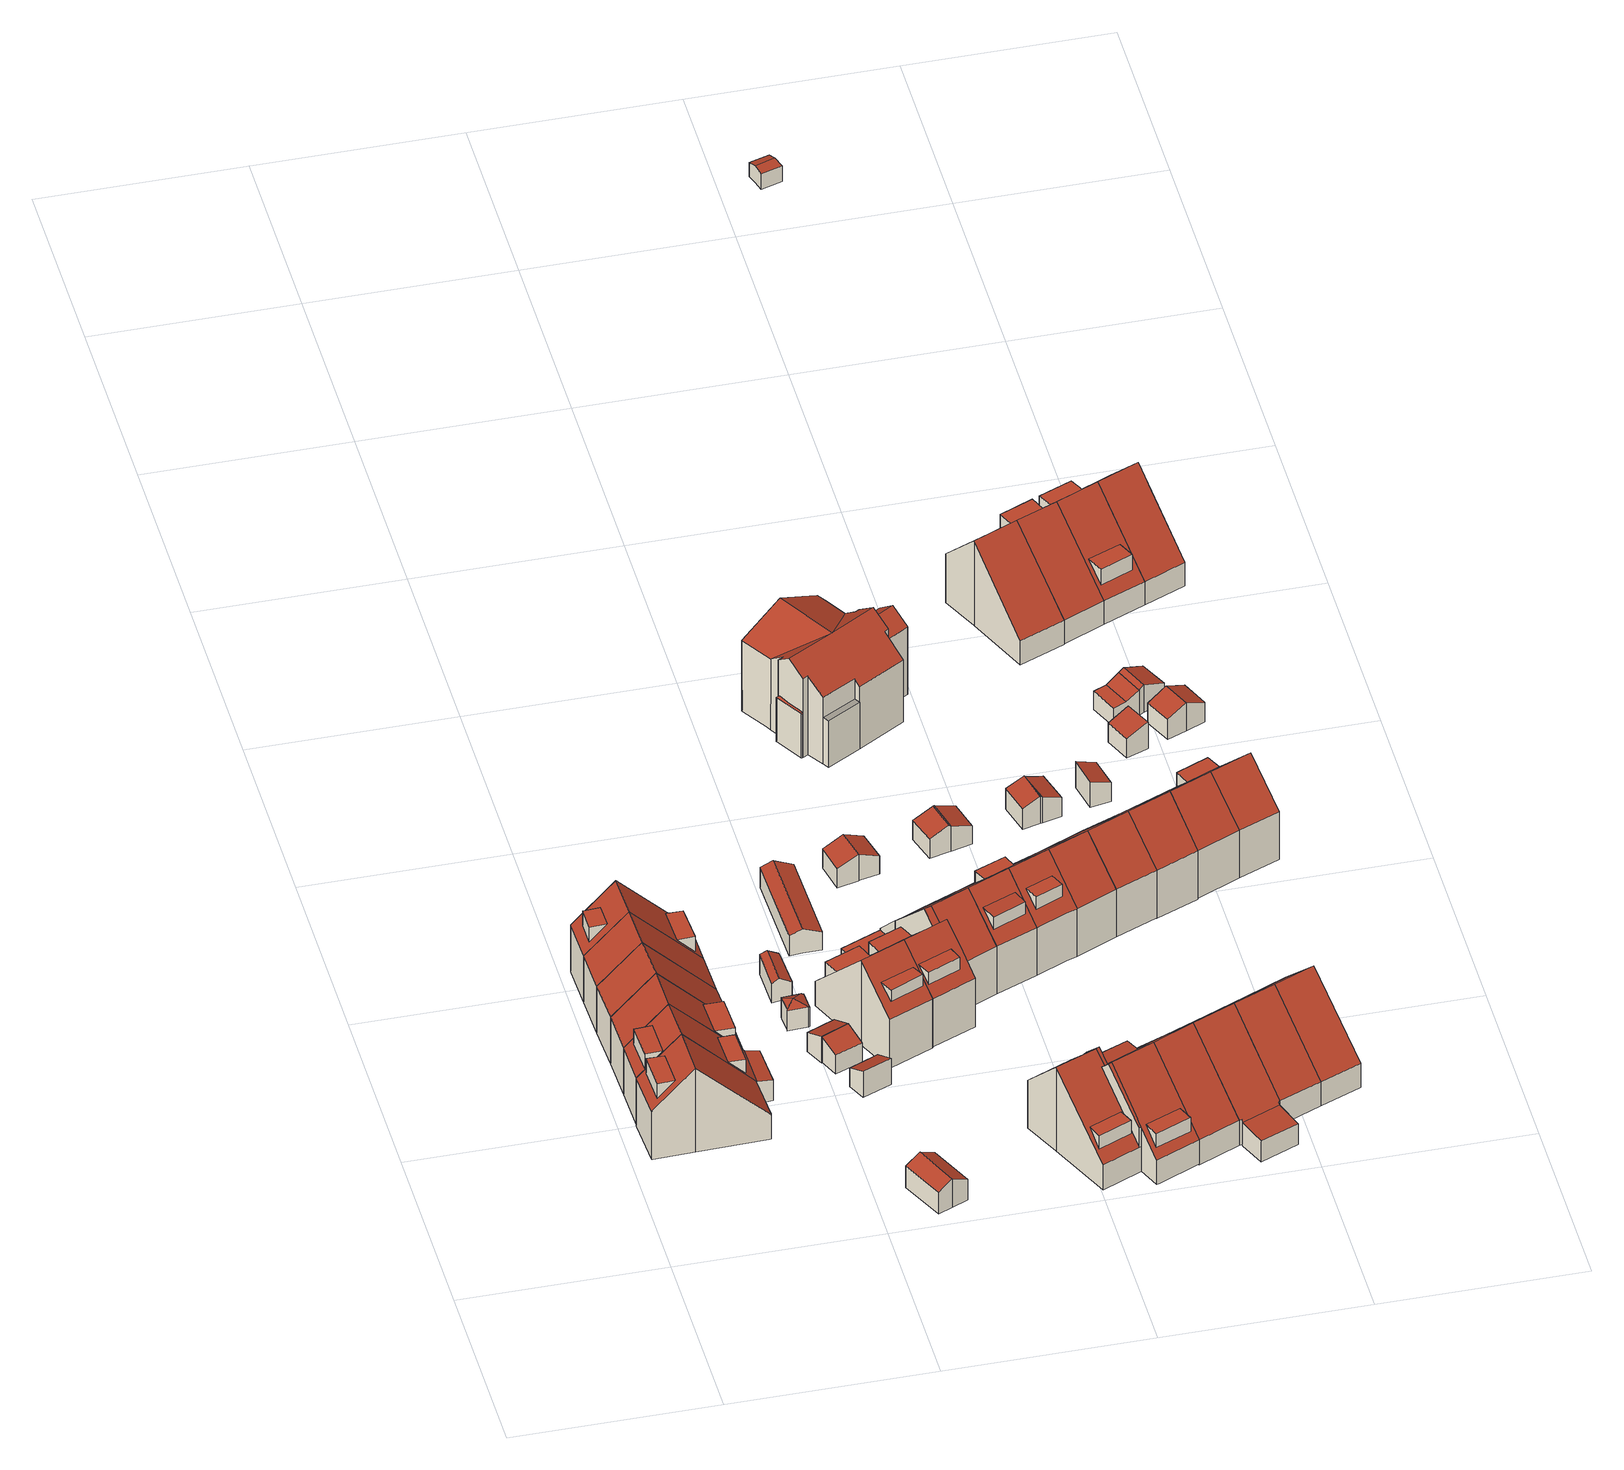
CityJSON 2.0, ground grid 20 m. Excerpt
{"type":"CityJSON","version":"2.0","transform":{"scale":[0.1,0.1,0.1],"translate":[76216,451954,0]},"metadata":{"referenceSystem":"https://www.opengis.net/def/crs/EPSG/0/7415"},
"CityObjects":{
"building1":{"type":"Building","attributes":{"Volume":384.87,"Dakoppervlakte":70.67,"Muuroppervlakte":193.03,"Vloeroppervlakte":55.94,"hoogte_Z_max_in_m_NAP":10.73,"GEB_DOEL":"woonfunctie","dateOfConstruction":"1985-01-01","measuredHeight":9.74},"children":["building1-1"],"geometry":[{"type":"Solid","lod":"2","boundaries":[[[[0,1,2,3,4,5,6,7,8,9]],[[10,11,12,13,14,15]],[[11,10,16,17,18,19],[20,21,22,23]],[[5,13,12,11,7,6]],[[14,13,5,4,3,15]],[[1,16,10,2]],[[16,1,0,9,18,17]],[[11,19,18,9,8,7]],[[2,10,15,3]],[[20,23,24,25]],[[21,25,24,22]],[[21,20,25]],[[24,23,22]]]],"semantics":{"surfaces":[{"type":"GroundSurface"},{"type":"RoofSurface"},{"type":"WallSurface"}],"values":[[0,1,1,2,2,2,2,2,2,1,2,2,2]]}}]},
"building1-1":{"type":"BuildingInstallation","attributes":{"relationToConstruction":"outside"},"parents":["building1"],"geometry":[{"type":"MultiSurface","lod":"2","boundaries":[[[20,23,24,25]],[[21,25,24,22]],[[21,20,25]],[[24,23,22]]],"semantics":{"surfaces":[{"type":"RoofSurface"},{"type":"WallSurface"}],"values":[0,1,1,1]}}]},
"building2":{"type":"Building","attributes":{"Volume":355.92,"Dakoppervlakte":59.73,"Muuroppervlakte":191.66,"Vloeroppervlakte":55.7,"hoogte_Z_max_in_m_NAP":10.73,"GEB_DOEL":"woonfunctie","dateOfConstruction":"1985-01-01","measuredHeight":9.66},"children":["building2-1","building2-2"],"geometry":[{"type":"Solid","lod":"2","boundaries":[[[[26,27,28,29,30,31,32,33,34]],[[35,36,37,38]],[[36,39,10,15,37],[40,41,42,43]],[[39,44,16,10],[45,46,47,48]],[[29,28,38,37,15,30]],[[35,38,28,27]],[[16,44,33,32]],[[39,36,35,27,26,34]],[[15,10,16,32,31,30]],[[34,33,44,39]],[[49,40,43,50]],[[50,43,42]],[[49,50,42,41]],[[41,40,49]],[[48,47,51,52]],[[51,46,45,52]],[[45,48,52]],[[51,47,46]]]],"semantics":{"surfaces":[{"type":"GroundSurface"},{"type":"RoofSurface"},{"type":"WallSurface"}],"values":[[0,1,1,1,2,2,2,2,2,2,1,2,2,2,1,2,2,2]]}}]},
"building2-1":{"type":"BuildingInstallation","attributes":{"relationToConstruction":"outside"},"parents":["building2"],"geometry":[{"type":"MultiSurface","lod":"2","boundaries":[[[49,40,43,50]],[[50,43,42]],[[49,50,42,41]],[[41,40,49]]],"semantics":{"surfaces":[{"type":"RoofSurface"},{"type":"WallSurface"}],"values":[0,1,1,1]}}]},
"building2-2":{"type":"BuildingInstallation","attributes":{"relationToConstruction":"outside"},"parents":["building2"],"geometry":[{"type":"MultiSurface","lod":"2","boundaries":[[[48,47,51,52]],[[51,46,45,52]],[[45,48,52]],[[51,47,46]]],"semantics":{"surfaces":[{"type":"RoofSurface"},{"type":"WallSurface"}],"values":[0,1,1,1]}}]},
"building3":{"type":"Building","attributes":{"Volume":340.17,"Dakoppervlakte":60.43,"Muuroppervlakte":184.11,"Vloeroppervlakte":50.11,"hoogte_Z_max_in_m_NAP":10.73,"GEB_DOEL":"woonfunctie","dateOfConstruction":"1985-01-01","measuredHeight":9.6},"children":["building3-1"],"geometry":[{"type":"Solid","lod":"2","boundaries":[[[[53,54,34,33,55,56]],[[39,57,58,59],[60,61,62,63]],[[59,64,44,39]],[[58,57,54,53]],[[56,59,58,53]],[[44,64,55,33]],[[56,55,64,59]],[[57,39,44,33,34,54]],[[65,66,60,63]],[[65,63,62]],[[66,65,62,61]],[[61,60,66]]]],"semantics":{"surfaces":[{"type":"GroundSurface"},{"type":"RoofSurface"},{"type":"WallSurface"}],"values":[[0,1,1,2,2,2,2,2,1,2,2,2]]}}]},
"building3-1":{"type":"BuildingInstallation","attributes":{"relationToConstruction":"outside"},"parents":["building3"],"geometry":[{"type":"MultiSurface","lod":"2","boundaries":[[[65,66,60,63]],[[65,63,62]],[[66,65,62,61]],[[61,60,66]]],"semantics":{"surfaces":[{"type":"RoofSurface"},{"type":"WallSurface"}],"values":[0,1,1,1]}}]},
"building4":{"type":"Building","attributes":{"Volume":333.47,"Dakoppervlakte":70.72,"Muuroppervlakte":184.78,"Vloeroppervlakte":49.98,"hoogte_Z_max_in_m_NAP":10.73,"GEB_DOEL":"woonfunctie","dateOfConstruction":"1985-01-01","measuredHeight":9.62},"geometry":[{"type":"Solid","lod":"2","boundaries":[[[[53,56,55,67,68,69]],[[70,59,58,71]],[[72,64,59,70]],[[71,58,53,69]],[[64,72,67,55]],[[56,59,64,55]],[[71,69,68,67,72,70]],[[53,58,59,56]]]],"semantics":{"surfaces":[{"type":"GroundSurface"},{"type":"RoofSurface"},{"type":"WallSurface"}],"values":[[0,1,1,2,2,2,2,2]]}}]},
"building5":{"type":"Building","attributes":{"Volume":332.78,"Dakoppervlakte":70.39,"Muuroppervlakte":185.04,"Vloeroppervlakte":49.75,"hoogte_Z_max_in_m_NAP":10.73,"GEB_DOEL":"woonfunctie","dateOfConstruction":"1985-01-01","measuredHeight":9.63},"geometry":[{"type":"Solid","lod":"2","boundaries":[[[[73,69,68,67,74,75]],[[71,76,77,70]],[[72,70,77,78]],[[72,78,74,67]],[[76,71,69,73]],[[75,77,76,73]],[[68,69,71,70,72,67]],[[75,74,78,77]]]],"semantics":{"surfaces":[{"type":"GroundSurface"},{"type":"RoofSurface"},{"type":"WallSurface"}],"values":[[0,1,1,2,2,2,2,2]]}}]},
"building6":{"type":"Building","attributes":{"Volume":346.95,"Dakoppervlakte":56.77,"Muuroppervlakte":185.39,"Vloeroppervlakte":50.63,"hoogte_Z_max_in_m_NAP":10.73,"GEB_DOEL":"woonfunctie","dateOfConstruction":"1985-01-01","measuredHeight":9.62},"children":["building6-1","building6-2"],"geometry":[{"type":"Solid","lod":"2","boundaries":[[[[73,75,74,79,80,81,82]],[[83,84,85,78,77],[86,87,88,89]],[[77,76,90,83],[91,92,93,94]],[[78,85,84,80,79,74]],[[75,77,78,74]],[[84,83,90,82,81,80]],[[90,76,73,82]],[[75,73,76,77]],[[95,96,86,89]],[[95,88,87,96]],[[87,86,96]],[[95,89,88]],[[91,94,97,98]],[[97,94,93]],[[98,97,93,92]],[[98,92,91]]]],"semantics":{"surfaces":[{"type":"GroundSurface"},{"type":"RoofSurface"},{"type":"WallSurface"}],"values":[[0,1,1,2,2,2,2,2,1,2,2,2,1,2,2,2]]}}]},
"building6-1":{"type":"BuildingInstallation","attributes":{"relationToConstruction":"outside"},"parents":["building6"],"geometry":[{"type":"MultiSurface","lod":"2","boundaries":[[[95,96,86,89]],[[95,88,87,96]],[[87,86,96]],[[95,89,88]]],"semantics":{"surfaces":[{"type":"RoofSurface"},{"type":"WallSurface"}],"values":[0,1,1,1]}}]},
"building6-2":{"type":"BuildingInstallation","attributes":{"relationToConstruction":"outside"},"parents":["building6"],"geometry":[{"type":"MultiSurface","lod":"2","boundaries":[[[91,94,97,98]],[[97,94,93]],[[98,97,93,92]],[[98,92,91]]],"semantics":{"surfaces":[{"type":"RoofSurface"},{"type":"WallSurface"}],"values":[0,1,1,1]}}]},
"building7":{"type":"Building","attributes":{"Volume":44.31,"Dakoppervlakte":17.48,"Muuroppervlakte":41.68,"Vloeroppervlakte":15.71,"hoogte_Z_max_in_m_NAP":4.15,"GEB_DOEL":"onbekend","dateOfConstruction":"1985-01-01","measuredHeight":3.22},"geometry":[{"type":"Solid","lod":"2","boundaries":[[[[99,100,101,102,103,104]],[[105,106,107,108]],[[109,110,105,108]],[[106,99,104,107]],[[109,102,101,110]],[[100,105,110,101]],[[103,102,109,108,107,104]],[[100,99,106,105]]]],"semantics":{"surfaces":[{"type":"GroundSurface"},{"type":"RoofSurface"},{"type":"WallSurface"}],"values":[[0,1,1,2,2,2,2,2]]}}]},
"building8":{"type":"Building","attributes":{"Volume":10.21,"Dakoppervlakte":4.83,"Muuroppervlakte":18.32,"Vloeroppervlakte":4.24,"hoogte_Z_max_in_m_NAP":3.84,"GEB_DOEL":"onbekend","dateOfConstruction":"1985-01-01","measuredHeight":2.79},"geometry":[{"type":"Solid","lod":"2","boundaries":[[[[111,112,113,114,115,116,117,118]],[[119,120,121]],[[122,121,120,123]],[[124,119,121,125]],[[126,125,121,122,127]],[[117,116,127,122]],[[116,115,126,127]],[[124,125,126,115,114,113]],[[111,118,123,120,119,124,113,112]],[[117,122,123,118]]]],"semantics":{"surfaces":[{"type":"GroundSurface"},{"type":"RoofSurface"},{"type":"WallSurface"}],"values":[[0,1,1,1,1,2,2,2,2,2]]}}]},
"building9":{"type":"Building","attributes":{"Volume":16.6,"Dakoppervlakte":6.82,"Muuroppervlakte":26.99,"Vloeroppervlakte":6.26,"hoogte_Z_max_in_m_NAP":3.95,"GEB_DOEL":"onbekend","dateOfConstruction":"1985-01-01","measuredHeight":3.1},"geometry":[{"type":"Solid","lod":"2","boundaries":[[[[128,129,130,131]],[[132,133,134,135]],[[128,131,132,135]],[[130,133,132,131]],[[133,130,129,134]],[[134,129,128,135]]]],"semantics":{"surfaces":[{"type":"GroundSurface"},{"type":"RoofSurface"},{"type":"WallSurface"}],"values":[[0,1,2,2,2,2]]}}]},
"building10":{"type":"Building","attributes":{"Volume":16.02,"Dakoppervlakte":6.78,"Muuroppervlakte":26.13,"Vloeroppervlakte":6.22,"hoogte_Z_max_in_m_NAP":3.95,"GEB_DOEL":"onbekend","dateOfConstruction":"1985-01-01","measuredHeight":3.02},"geometry":[{"type":"Solid","lod":"2","boundaries":[[[[136,137,138,139]],[[135,134,140,141]],[[136,139,140,134]],[[139,138,141,140]],[[141,138,137,135]],[[135,137,136,134]]]],"semantics":{"surfaces":[{"type":"GroundSurface"},{"type":"RoofSurface"},{"type":"WallSurface"}],"values":[[0,1,2,2,2,2]]}}]},
"building11":{"type":"Building","attributes":{"Volume":17.92,"Dakoppervlakte":8.37,"Muuroppervlakte":26.6,"Vloeroppervlakte":7.56,"hoogte_Z_max_in_m_NAP":3.46,"GEB_DOEL":"onbekend","dateOfConstruction":"1985-01-01","measuredHeight":2.6},"geometry":[{"type":"Solid","lod":"2","boundaries":[[[[142,143,144,145,146,147,148]],[[149,150,151,152]],[[153,154,155,151,150]],[[147,146,149,152]],[[144,143,154,153]],[[148,151,155,154,143,142]],[[153,150,149,146,145,144]],[[148,147,152,151]]]],"semantics":{"surfaces":[{"type":"GroundSurface"},{"type":"RoofSurface"},{"type":"WallSurface"}],"values":[[0,1,1,2,2,2,2,2]]}}]},
"building12":{"type":"Building","attributes":{"Volume":16.3,"Dakoppervlakte":6.99,"Muuroppervlakte":26.36,"Vloeroppervlakte":6.44,"hoogte_Z_max_in_m_NAP":3.89,"GEB_DOEL":"onbekend","dateOfConstruction":"1985-01-01","measuredHeight":2.95},"geometry":[{"type":"Solid","lod":"2","boundaries":[[[[156,157,158,159,160]],[[161,162,163,164,165]],[[157,156,161,165]],[[161,156,160,159,163,162]],[[163,159,158,164]],[[158,157,165,164]]]],"semantics":{"surfaces":[{"type":"GroundSurface"},{"type":"RoofSurface"},{"type":"WallSurface"}],"values":[[0,1,2,2,2,2]]}}]},
"building13":{"type":"Building","attributes":{"Volume":376.96,"Dakoppervlakte":59.67,"Muuroppervlakte":194.01,"Vloeroppervlakte":53.46,"hoogte_Z_max_in_m_NAP":10.72,"GEB_DOEL":"woonfunctie","dateOfConstruction":"1985-01-01","measuredHeight":9.84},"children":["building13-1","building13-2"],"geometry":[{"type":"Solid","lod":"2","boundaries":[[[[166,167,168,169,170,171]],[[172,173,174,175],[176,177,178,179]],[[175,180,181,172],[182,183,184,185]],[[167,166,181,180]],[[166,171,172,181]],[[174,169,168,167,180,175]],[[170,169,174,173]],[[171,170,173,172]],[[176,179,186,187]],[[186,179,178]],[[187,186,178,177]],[[187,177,176]],[[182,185,188,189]],[[188,185,184]],[[184,183,189,188]],[[189,183,182]]]],"semantics":{"surfaces":[{"type":"GroundSurface"},{"type":"RoofSurface"},{"type":"WallSurface"}],"values":[[0,1,1,2,2,2,2,2,1,2,2,2,1,2,2,2]]}}]},
"building13-1":{"type":"BuildingInstallation","attributes":{"relationToConstruction":"outside"},"parents":["building13"],"geometry":[{"type":"MultiSurface","lod":"2","boundaries":[[[176,179,186,187]],[[186,179,178]],[[187,186,178,177]],[[187,177,176]]],"semantics":{"surfaces":[{"type":"RoofSurface"},{"type":"WallSurface"}],"values":[0,1,1,1]}}]},
"building13-2":{"type":"BuildingInstallation","attributes":{"relationToConstruction":"outside"},"parents":["building13"],"geometry":[{"type":"MultiSurface","lod":"2","boundaries":[[[182,185,188,189]],[[188,185,184]],[[184,183,189,188]],[[189,183,182]]],"semantics":{"surfaces":[{"type":"RoofSurface"},{"type":"WallSurface"}],"values":[0,1,1,1]}}]},
"building14":{"type":"Building","attributes":{"Volume":78.99,"Dakoppervlakte":33.87,"Muuroppervlakte":60.02,"Vloeroppervlakte":31.48,"hoogte_Z_max_in_m_NAP":3.59,"GEB_DOEL":"onbekend","dateOfConstruction":"1985-01-01","measuredHeight":2.83},"geometry":[{"type":"Solid","lod":"2","boundaries":[[[[190,191,192,193,194,195]],[[196,197,198,199]],[[200,201,197,196]],[[191,190,199,198]],[[194,193,201,200]],[[192,197,201,193]],[[200,196,199,190,195,194]],[[192,191,198,197]]]],"semantics":{"surfaces":[{"type":"GroundSurface"},{"type":"RoofSurface"},{"type":"WallSurface"}],"values":[[0,1,1,2,2,2,2,2]]}}]},
"building15":{"type":"Building","attributes":{"Volume":401.43,"Dakoppervlakte":76.61,"Muuroppervlakte":232.82,"Vloeroppervlakte":63.69,"hoogte_Z_max_in_m_NAP":10.74,"GEB_DOEL":"woonfunctie","dateOfConstruction":"1985-01-01","measuredHeight":9.7},"children":["building15-1"],"geometry":[{"type":"Solid","lod":"2","boundaries":[[[[202,203,204,205,206,207,208,209,210,211,212,213]],[[214,215,216,217,180,175,218,219,220,221,222,223,224]],[[218,175,174,225,226],[227,228,229,230]],[[217,216,231,232]],[[233,234,220,219]],[[235,236,234,233,237]],[[221,238,239,222]],[[226,225,210,209,240]],[[215,206,205,204,231,216]],[[203,202,217,232]],[[241,237,233,242]],[[237,241,207,206,215,235]],[[233,219,242]],[[225,174,211,210]],[[215,214,236,235]],[[236,214,224,238,221,220,234]],[[242,219,218,226,240,209,208,207,241]],[[174,175,180,217,202,213,212,211]],[[203,232,231,204]],[[239,238,224,223]],[[239,223,222]],[[243,227,230,244]],[[243,244,229,228]],[[228,227,243]],[[244,230,229]]]],"semantics":{"surfaces":[{"type":"GroundSurface"},{"type":"RoofSurface"},{"type":"WallSurface"}],"values":[[0,1,1,1,1,1,1,2,2,2,2,2,2,2,2,2,2,2,2,2,2,1,2,2,2]]}}]},
"building15-1":{"type":"BuildingInstallation","attributes":{"relationToConstruction":"outside"},"parents":["building15"],"geometry":[{"type":"MultiSurface","lod":"2","boundaries":[[[243,227,230,244]],[[243,244,229,228]],[[228,227,243]],[[244,230,229]]],"semantics":{"surfaces":[{"type":"RoofSurface"},{"type":"WallSurface"}],"values":[0,1,1,1]}}]},
"building16":{"type":"Building","attributes":{"Volume":340.74,"Dakoppervlakte":61.79,"Muuroppervlakte":214.55,"Vloeroppervlakte":49.29,"hoogte_Z_max_in_m_NAP":10.67,"GEB_DOEL":"woonfunctie","dateOfConstruction":"1985-01-01","measuredHeight":9.64},"children":["building16-1"],"geometry":[{"type":"Solid","lod":"2","boundaries":[[[[245,246,247,248,249,250,251,252,253,254]],[[255,256,257,258,259,260],[261,262,263,264]],[[265,256,255,266,267,268]],[[260,259,269,270]],[[271,272,270,269]],[[254,266,255,260,273,274,247,246,245]],[[253,252,268,267]],[[252,251,265,268]],[[265,251,250,256]],[[273,260,270]],[[258,274,272,271]],[[270,272,274,273]],[[274,258,257,249,248,247]],[[271,269,259,258]],[[250,249,257,256]],[[267,266,254,253]],[[275,276,261,264]],[[262,276,275,263]],[[262,261,276]],[[275,264,263]]]],"semantics":{"surfaces":[{"type":"GroundSurface"},{"type":"RoofSurface"},{"type":"WallSurface"}],"values":[[0,1,1,1,1,2,2,2,2,2,2,2,2,2,2,2,1,2,2,2]]}}]},
"building16-1":{"type":"BuildingInstallation","attributes":{"relationToConstruction":"outside"},"parents":["building16"],"geometry":[{"type":"MultiSurface","lod":"2","boundaries":[[[275,276,261,264]],[[262,276,275,263]],[[262,261,276]],[[275,264,263]]],"semantics":{"surfaces":[{"type":"RoofSurface"},{"type":"WallSurface"}],"values":[0,1,1,1]}}]},
"building17":{"type":"Building","attributes":{"Volume":17.13,"Dakoppervlakte":7.14,"Muuroppervlakte":27.38,"Vloeroppervlakte":6.55,"hoogte_Z_max_in_m_NAP":3.82,"GEB_DOEL":"onbekend","dateOfConstruction":"1985-01-01","measuredHeight":3.07},"geometry":[{"type":"Solid","lod":"2","boundaries":[[[[277,278,279,280]],[[281,282,283,284]],[[279,278,282,281]],[[283,282,278,277]],[[283,277,280,284]],[[279,281,284,280]]]],"semantics":{"surfaces":[{"type":"GroundSurface"},{"type":"RoofSurface"},{"type":"WallSurface"}],"values":[[0,1,2,2,2,2]]}}]},
"building18":{"type":"Building","attributes":{"Volume":317.78,"Dakoppervlakte":67.8,"Muuroppervlakte":186.1,"Vloeroppervlakte":48.08,"hoogte_Z_max_in_m_NAP":10.74,"GEB_DOEL":"woonfunctie","dateOfConstruction":"1985-01-01","measuredHeight":9.62},"geometry":[{"type":"Solid","lod":"2","boundaries":[[[[285,286,287,288,289,290,291,292]],[[240,293,294,233]],[[295,235,237,233,294,296]],[[289,288,240,233]],[[293,240,288,287]],[[293,287,286,285,296,294]],[[285,292,295,296]],[[235,295,292,291]],[[237,235,291,290]],[[289,233,237,290]]]],"semantics":{"surfaces":[{"type":"GroundSurface"},{"type":"RoofSurface"},{"type":"WallSurface"}],"values":[[0,1,1,2,2,2,2,2,2,2]]}}]},
"building19":{"type":"Building","attributes":{"Volume":17.09,"Dakoppervlakte":7.14,"Muuroppervlakte":27.32,"Vloeroppervlakte":6.55,"hoogte_Z_max_in_m_NAP":3.82,"GEB_DOEL":"onbekend","dateOfConstruction":"1985-01-01","measuredHeight":3.06},"geometry":[{"type":"Solid","lod":"2","boundaries":[[[[297,298,299,300]],[[284,283,301,302]],[[297,300,302,301]],[[300,299,284,302]],[[283,284,299,298]],[[298,297,301,283]]]],"semantics":{"surfaces":[{"type":"GroundSurface"},{"type":"RoofSurface"},{"type":"WallSurface"}],"values":[[0,1,2,2,2,2]]}}]},
"building20":{"type":"Building","attributes":{"Volume":360.22,"Dakoppervlakte":61.77,"Muuroppervlakte":204.97,"Vloeroppervlakte":52.02,"hoogte_Z_max_in_m_NAP":10.67,"GEB_DOEL":"woonfunctie","dateOfConstruction":"1985-01-01","measuredHeight":9.59},"children":["building20-1"],"geometry":[{"type":"Solid","lod":"2","boundaries":[[[[303,304,305,306,307,308,309,310,311,312]],[[270,272,313,314,315,316],[317,318,319,320]],[[260,270,316,321,322,323,324,325,326,327]],[[260,327,328,255]],[[328,329,266,255]],[[325,330,331,326]],[[321,316,315,307,306,305]],[[321,305,304,303,332,322]],[[333,260,255]],[[329,322,332,266]],[[310,309,313,272]],[[270,260,333,332,303,312,311,273]],[[322,329,328,327,326,331,323]],[[255,266,332,333]],[[311,310,272,270,273]],[[313,309,308,307,315,314]],[[324,323,331,330]],[[330,325,324]],[[317,320,334,335]],[[334,320,319]],[[335,334,319,318]],[[318,317,335]]]],"semantics":{"surfaces":[{"type":"GroundSurface"},{"type":"RoofSurface"},{"type":"WallSurface"}],"values":[[0,1,1,1,1,1,2,2,2,2,2,2,2,2,2,2,2,2,1,2,2,2]]}}]},
"building20-1":{"type":"BuildingInstallation","attributes":{"relationToConstruction":"outside"},"parents":["building20"],"geometry":[{"type":"MultiSurface","lod":"2","boundaries":[[[317,320,334,335]],[[334,320,319]],[[335,334,319,318]],[[318,317,335]]],"semantics":{"surfaces":[{"type":"RoofSurface"},{"type":"WallSurface"}],"values":[0,1,1,1]}}]},
"building21":{"type":"Building","attributes":{"Volume":339.62,"Dakoppervlakte":62.94,"Muuroppervlakte":185.57,"Vloeroppervlakte":50.27,"hoogte_Z_max_in_m_NAP":10.74,"GEB_DOEL":"woonfunctie","dateOfConstruction":"1985-01-01","measuredHeight":9.62},"children":["building21-1"],"geometry":[{"type":"Solid","lod":"2","boundaries":[[[[287,286,285,336,337,338]],[[294,293,339,340],[341,342,343,344]],[[345,296,294,340]],[[336,285,296,345]],[[285,286,294,296]],[[287,338,339,293]],[[286,287,293,294]],[[339,338,337,336,345,340]],[[341,344,346,347]],[[347,346,343,342]],[[342,341,347]],[[346,344,343]]]],"semantics":{"surfaces":[{"type":"GroundSurface"},{"type":"RoofSurface"},{"type":"WallSurface"}],"values":[[0,1,1,2,2,2,2,2,1,2,2,2]]}}]},
"building21-1":{"type":"BuildingInstallation","attributes":{"relationToConstruction":"outside"},"parents":["building21"],"geometry":[{"type":"MultiSurface","lod":"2","boundaries":[[[341,344,346,347]],[[347,346,343,342]],[[342,341,347]],[[346,344,343]]],"semantics":{"surfaces":[{"type":"RoofSurface"},{"type":"WallSurface"}],"values":[0,1,1,1]}}]},
"building22":{"type":"Building","attributes":{"Volume":335.59,"Dakoppervlakte":69.41,"Muuroppervlakte":187.76,"Vloeroppervlakte":49.5,"hoogte_Z_max_in_m_NAP":10.67,"GEB_DOEL":"woonfunctie","dateOfConstruction":"1985-01-01","measuredHeight":9.66},"geometry":[{"type":"Solid","lod":"2","boundaries":[[[[348,349,350,351,352,353]],[[316,315,354,355]],[[356,321,316,355]],[[348,353,354,315]],[[350,321,356,351]],[[321,350,349,316]],[[356,355,354,353,352,351]],[[349,348,315,316]]]],"semantics":{"surfaces":[{"type":"GroundSurface"},{"type":"RoofSurface"},{"type":"WallSurface"}],"values":[[0,1,1,2,2,2,2,2]]}}]},
"building23":{"type":"Building","attributes":{"Volume":17.75,"Dakoppervlakte":7.18,"Muuroppervlakte":27.65,"Vloeroppervlakte":6.65,"hoogte_Z_max_in_m_NAP":3.79,"GEB_DOEL":"onbekend","dateOfConstruction":"1985-01-01","measuredHeight":3.06},"geometry":[{"type":"Solid","lod":"2","boundaries":[[[[357,358,359,360,361,362]],[[363,364,365,366]],[[367,368,363,366]],[[364,362,361,365]],[[367,359,358,368]],[[357,363,368,358]],[[365,361,360,359,367,366]],[[362,364,363,357]]]],"semantics":{"surfaces":[{"type":"GroundSurface"},{"type":"RoofSurface"},{"type":"WallSurface"}],"values":[[0,1,1,2,2,2,2,2]]}}]},
"building24":{"type":"Building","attributes":{"Volume":344.23,"Dakoppervlakte":58.19,"Muuroppervlakte":187.14,"Vloeroppervlakte":50.27,"hoogte_Z_max_in_m_NAP":10.74,"GEB_DOEL":"woonfunctie","dateOfConstruction":"1985-01-01","measuredHeight":9.67},"children":["building24-1","building24-2"],"geometry":[{"type":"Solid","lod":"2","boundaries":[[[[337,336,369,370,371,372,338]],[[373,340,339,374,375],[376,377,378,379]],[[373,380,345,340],[381,382,383,384]],[[339,338,372,371,375,374]],[[375,371,370,373]],[[339,340,345,336,337,338]],[[369,336,345,380]],[[370,369,380,373]],[[385,379,378,386]],[[385,386,377,376]],[[376,379,385]],[[386,378,377]],[[387,388,384,383]],[[387,383,382]],[[388,387,382,381]],[[388,381,384]]]],"semantics":{"surfaces":[{"type":"GroundSurface"},{"type":"RoofSurface"},{"type":"WallSurface"}],"values":[[0,1,1,2,2,2,2,2,1,2,2,2,1,2,2,2]]}}]},
"building24-1":{"type":"BuildingInstallation","attributes":{"relationToConstruction":"outside"},"parents":["building24"],"geometry":[{"type":"MultiSurface","lod":"2","boundaries":[[[385,379,378,386]],[[385,386,377,376]],[[376,379,385]],[[386,378,377]]],"semantics":{"surfaces":[{"type":"RoofSurface"},{"type":"WallSurface"}],"values":[0,1,1,1]}}]},
"building24-2":{"type":"BuildingInstallation","attributes":{"relationToConstruction":"outside"},"parents":["building24"],"geometry":[{"type":"MultiSurface","lod":"2","boundaries":[[[387,388,384,383]],[[387,383,382]],[[388,387,382,381]],[[388,381,384]]],"semantics":{"surfaces":[{"type":"RoofSurface"},{"type":"WallSurface"}],"values":[0,1,1,1]}}]},
"building25":{"type":"Building","attributes":{"Volume":1072.08,"Dakoppervlakte":136.55,"Muuroppervlakte":409.71,"Vloeroppervlakte":118.15,"hoogte_Z_max_in_m_NAP":10.72,"GEB_DOEL":"kantoorfunctie,woonfunctie","dateOfConstruction":"1928-01-01","measuredHeight":10.39},"geometry":[{"type":"Solid","lod":"2","boundaries":[[[[389,390,391,392,393,394,395,396,397,398,399,400,401,402,403,404,405,406,407,408,409,410,411,412,413,414,415,416,417,418,419,420,421,422]],[[423,424,425,426]],[[427,428,429,430,431]],[[432,433,434,427,431]],[[435,436,437,438]],[[437,439,440,441,438]],[[437,436,442,443,444]],[[445,439,437,446,447]],[[448,449,450,446,437,444,451,452,453,454,455]],[[456,457,458]],[[456,459,460,461,462,457]],[[461,460,463,464]],[[424,403,402,425]],[[424,423,404,403]],[[432,431,430,396,395,394]],[[428,398,397,396,430,429]],[[433,432,394,393,392,434]],[[435,438,465,466]],[[467,441,440,439,389,422,421,420,419]],[[438,441,467,465]],[[409,408,463,460]],[[411,456,458,412]],[[460,459,456,411,410,409]],[[443,442,468,413,412,458]],[[452,451,464,407,406,469]],[[445,447,434,392,391,390]],[[449,400,399,398,428,450]],[[425,455,454,426]],[[423,426,454,453]],[[417,466,465,467,419,418]],[[390,389,439,445]],[[446,450,428,427,434,447]],[[401,400,449,448]],[[448,455,425,402,401]],[[423,453,452,469,406,405,404]],[[462,461,464,451,444,443,458,457]],[[436,435,466,417,416,415]],[[464,463,408,407]],[[436,415,414,413,468,442]]]],"semantics":{"surfaces":[{"type":"GroundSurface"},{"type":"OuterFloorSurface"},{"type":"RoofSurface"},{"type":"WallSurface"}],"values":[[0,1,2,2,2,2,2,2,2,2,2,2,3,3,3,3,3,3,3,3,3,3,3,3,3,3,3,3,3,3,3,3,3,3,3,3,3,3,3]]}}]},
"building26":{"type":"Building","attributes":{"Volume":17.12,"Dakoppervlakte":7.19,"Muuroppervlakte":26.97,"Vloeroppervlakte":6.65,"hoogte_Z_max_in_m_NAP":3.75,"GEB_DOEL":"onbekend","dateOfConstruction":"1985-01-01","measuredHeight":3.03},"geometry":[{"type":"Solid","lod":"2","boundaries":[[[[359,358,470,471]],[[472,473,368,367]],[[359,471,472,367]],[[472,471,470,473]],[[358,368,473,470]],[[358,359,367,368]]]],"semantics":{"surfaces":[{"type":"GroundSurface"},{"type":"RoofSurface"},{"type":"WallSurface"}],"values":[[0,1,2,2,2,2]]}}]},
"building27":{"type":"Building","attributes":{"Volume":369.22,"Dakoppervlakte":82.94,"Muuroppervlakte":200.39,"Vloeroppervlakte":62.42,"hoogte_Z_max_in_m_NAP":10.67,"GEB_DOEL":"woonfunctie","dateOfConstruction":"1985-01-01","measuredHeight":9.64},"geometry":[{"type":"Solid","lod":"2","boundaries":[[[[474,475,476,477,478,479,480,481,353,352,351,482]],[[483,484,485,486]],[[355,354,487,484,483,488,489,490]],[[356,355,490,491]],[[476,475,489,488]],[[474,482,491,490,489,475]],[[351,356,491,482]],[[354,355,356,351,352,353]],[[353,481,487,354]],[[487,481,480,479,485,484]],[[479,478,486,485]],[[477,483,486,478]],[[477,476,488,483]]]],"semantics":{"surfaces":[{"type":"GroundSurface"},{"type":"RoofSurface"},{"type":"WallSurface"}],"values":[[0,1,1,1,2,2,2,2,2,2,2,2,2]]}}]},
"building28":{"type":"Building","attributes":{"Volume":325.5,"Dakoppervlakte":68.52,"Muuroppervlakte":185.33,"Vloeroppervlakte":48.59,"hoogte_Z_max_in_m_NAP":10.74,"GEB_DOEL":"woonfunctie","dateOfConstruction":"1985-01-01","measuredHeight":9.65},"geometry":[{"type":"Solid","lod":"2","boundaries":[[[[492,493,494,371,370,369]],[[373,495,496,380]],[[495,373,375,497]],[[492,369,380,496]],[[497,375,371,494]],[[497,494,493,495]],[[375,373,380,369,370,371]],[[493,492,496,495]]]],"semantics":{"surfaces":[{"type":"GroundSurface"},{"type":"RoofSurface"},{"type":"WallSurface"}],"values":[[0,1,1,2,2,2,2,2]]}}]},
"building29":{"type":"Building","attributes":{"Volume":341.12,"Dakoppervlakte":71.02,"Muuroppervlakte":187.36,"Vloeroppervlakte":50.66,"hoogte_Z_max_in_m_NAP":10.67,"GEB_DOEL":"woonfunctie","dateOfConstruction":"1985-01-01","measuredHeight":9.62},"geometry":[{"type":"Solid","lod":"2","boundaries":[[[[498,499,500,501,502,503]],[[489,504,505,490]],[[491,490,505,506]],[[503,491,506,498]],[[501,500,504,489]],[[500,499,505,504]],[[489,490,491,503,502,501]],[[505,499,498,506]]]],"semantics":{"surfaces":[{"type":"GroundSurface"},{"type":"RoofSurface"},{"type":"WallSurface"}],"values":[[0,1,1,2,2,2,2,2]]}}]},
"building30":{"type":"Building","attributes":{"Volume":348.51,"Dakoppervlakte":73.04,"Muuroppervlakte":188.72,"Vloeroppervlakte":51.8,"hoogte_Z_max_in_m_NAP":10.74,"GEB_DOEL":"woonfunctie","dateOfConstruction":"1985-01-01","measuredHeight":9.69},"geometry":[{"type":"Solid","lod":"2","boundaries":[[[[507,508,509,494,493,492]],[[495,510,511,496]],[[497,512,510,495]],[[507,492,496,511]],[[512,497,494,509]],[[512,509,508,510]],[[497,495,496,492,493,494]],[[508,507,511,510]]]],"semantics":{"surfaces":[{"type":"GroundSurface"},{"type":"RoofSurface"},{"type":"WallSurface"}],"values":[[0,1,1,2,2,2,2,2]]}}]},
"building31":{"type":"Building","attributes":{"Volume":17.28,"Dakoppervlakte":6.83,"Muuroppervlakte":27.98,"Vloeroppervlakte":6.37,"hoogte_Z_max_in_m_NAP":3.77,"GEB_DOEL":"onbekend","dateOfConstruction":"1985-01-01","measuredHeight":3.03},"geometry":[{"type":"Solid","lod":"2","boundaries":[[[[513,514,515,516,517]],[[518,519,520,521]],[[520,522,523,521]],[[522,513,517,523]],[[519,518,516,515]],[[514,520,519,515]],[[523,517,516,518,521]],[[522,520,514,513]]]],"semantics":{"surfaces":[{"type":"GroundSurface"},{"type":"RoofSurface"},{"type":"WallSurface"}],"values":[[0,1,1,2,2,2,2,2]]}}]},
"building32":{"type":"Building","attributes":{"Volume":16.51,"Dakoppervlakte":6.84,"Muuroppervlakte":27.09,"Vloeroppervlakte":6.38,"hoogte_Z_max_in_m_NAP":3.73,"GEB_DOEL":"onbekend","dateOfConstruction":"1985-01-01","measuredHeight":2.99},"geometry":[{"type":"Solid","lod":"2","boundaries":[[[[517,524,525,513]],[[526,527,523,522]],[[517,513,522,523]],[[513,525,526,522]],[[524,527,526,525]],[[517,523,527,524]]]],"semantics":{"surfaces":[{"type":"GroundSurface"},{"type":"RoofSurface"},{"type":"WallSurface"}],"values":[[0,1,2,2,2,2]]}}]},
"building33":{"type":"Building","attributes":{"Volume":332.04,"Dakoppervlakte":69.11,"Muuroppervlakte":186.47,"Vloeroppervlakte":49.29,"hoogte_Z_max_in_m_NAP":10.67,"GEB_DOEL":"woonfunctie","dateOfConstruction":"1985-01-01","measuredHeight":9.62},"geometry":[{"type":"Solid","lod":"2","boundaries":[[[[528,500,499,498,529,530]],[[505,504,531,532]],[[532,533,506,505]],[[498,506,533,529]],[[500,528,531,504]],[[528,530,532,531]],[[506,498,499,500,504,505]],[[529,533,532,530]]]],"semantics":{"surfaces":[{"type":"GroundSurface"},{"type":"RoofSurface"},{"type":"WallSurface"}],"values":[[0,1,1,2,2,2,2,2]]}}]},
"building34":{"type":"Building","attributes":{"Volume":348.84,"Dakoppervlakte":72.92,"Muuroppervlakte":189.33,"Vloeroppervlakte":51.72,"hoogte_Z_max_in_m_NAP":10.74,"GEB_DOEL":"woonfunctie","dateOfConstruction":"1985-01-01","measuredHeight":9.71},"geometry":[{"type":"Solid","lod":"2","boundaries":[[[[534,535,536,537,538,539]],[[512,540,541,510]],[[510,541,542,511]],[[540,512,538,537]],[[535,534,511,542]],[[534,539,510,511]],[[540,537,536,535,542,541]],[[539,538,512,510]]]],"semantics":{"surfaces":[{"type":"GroundSurface"},{"type":"RoofSurface"},{"type":"WallSurface"}],"values":[[0,1,1,2,2,2,2,2]]}}]},
"building35":{"type":"Building","attributes":{"Volume":16.32,"Dakoppervlakte":6.84,"Muuroppervlakte":26.41,"Vloeroppervlakte":6.4,"hoogte_Z_max_in_m_NAP":3.69,"GEB_DOEL":"onbekend","dateOfConstruction":"1985-01-01","measuredHeight":2.95},"geometry":[{"type":"Solid","lod":"2","boundaries":[[[[543,544,545,546]],[[547,548,549,550]],[[546,550,549,543]],[[550,546,545,547]],[[544,548,547,545]],[[544,543,549,548]]]],"semantics":{"surfaces":[{"type":"GroundSurface"},{"type":"RoofSurface"},{"type":"WallSurface"}],"values":[[0,1,2,2,2,2]]}}]},
"building36":{"type":"Building","attributes":{"Volume":346.5,"Dakoppervlakte":73.02,"Muuroppervlakte":187.78,"Vloeroppervlakte":51.79,"hoogte_Z_max_in_m_NAP":10.74,"GEB_DOEL":"woonfunctie","dateOfConstruction":"1985-01-01","measuredHeight":9.66},"geometry":[{"type":"Solid","lod":"2","boundaries":[[[[551,552,553,554,555,556]],[[557,541,540,558]],[[541,557,559,542]],[[554,553,542,559]],[[551,556,558,540]],[[558,556,555,557]],[[552,551,540,541,542,553]],[[555,554,559,557]]]],"semantics":{"surfaces":[{"type":"GroundSurface"},{"type":"RoofSurface"},{"type":"WallSurface"}],"values":[[0,1,1,2,2,2,2,2]]}}]},
"building37":{"type":"Building","attributes":{"Volume":368.06,"Dakoppervlakte":76.26,"Muuroppervlakte":193.24,"Vloeroppervlakte":53.66,"hoogte_Z_max_in_m_NAP":10.69,"GEB_DOEL":"woonfunctie","dateOfConstruction":"1985-01-01","measuredHeight":9.84},"geometry":[{"type":"Solid","lod":"2","boundaries":[[[[560,561,562,563,564,565]],[[566,567,568,569]],[[570,571,567,566]],[[563,562,569,568]],[[565,571,570,560]],[[571,565,564,567]],[[570,566,569,562,561,560]],[[564,563,568,567]]]],"semantics":{"surfaces":[{"type":"GroundSurface"},{"type":"RoofSurface"},{"type":"WallSurface"}],"values":[[0,1,1,2,2,2,2,2]]}}]},
"building38":{"type":"Building","attributes":{"Volume":17.99,"Dakoppervlakte":7.41,"Muuroppervlakte":27.47,"Vloeroppervlakte":6.94,"hoogte_Z_max_in_m_NAP":3.85,"GEB_DOEL":"onbekend","dateOfConstruction":"1985-01-01","measuredHeight":3.04},"geometry":[{"type":"Solid","lod":"2","boundaries":[[[[572,573,574,575,576]],[[577,578,579,580,581]],[[576,575,579,578]],[[579,575,574,573,581,580]],[[572,577,581,573]],[[576,578,577,572]]]],"semantics":{"surfaces":[{"type":"GroundSurface"},{"type":"RoofSurface"},{"type":"WallSurface"}],"values":[[0,1,2,2,2,2]]}}]},
"building39":{"type":"Building","attributes":{"Volume":341.85,"Dakoppervlakte":63.02,"Muuroppervlakte":187,"Vloeroppervlakte":50.39,"hoogte_Z_max_in_m_NAP":10.74,"GEB_DOEL":"woonfunctie","dateOfConstruction":"1985-01-01","measuredHeight":9.67},"children":["building39-1"],"geometry":[{"type":"Solid","lod":"2","boundaries":[[[[554,582,583,584,556,555]],[[558,585,586,557]],[[586,587,559,557],[588,589,590,591]],[[582,554,559,587]],[[554,555,557,559]],[[585,558,556,584]],[[555,556,558,557]],[[585,584,583,582,587,586]],[[591,592,593,588]],[[592,591,590]],[[593,592,590,589]],[[593,589,588]]]],"semantics":{"surfaces":[{"type":"GroundSurface"},{"type":"RoofSurface"},{"type":"WallSurface"}],"values":[[0,1,1,2,2,2,2,2,1,2,2,2]]}}]},
"building39-1":{"type":"BuildingInstallation","attributes":{"relationToConstruction":"outside"},"parents":["building39"],"geometry":[{"type":"MultiSurface","lod":"2","boundaries":[[[591,592,593,588]],[[592,591,590]],[[593,592,590,589]],[[593,589,588]]],"semantics":{"surfaces":[{"type":"RoofSurface"},{"type":"WallSurface"}],"values":[0,1,1,1]}}]},
"building40":{"type":"Building","attributes":{"Volume":20.23,"Dakoppervlakte":9.08,"Muuroppervlakte":28.67,"Vloeroppervlakte":8.6,"hoogte_Z_max_in_m_NAP":3.72,"GEB_DOEL":"onbekend","dateOfConstruction":"1985-01-01","measuredHeight":2.87},"geometry":[{"type":"Solid","lod":"2","boundaries":[[[[594,595,596,597,598,599]],[[600,601,602,603]],[[604,601,600,605]],[[598,597,603,602]],[[605,595,594,604]],[[599,601,604,594]],[[605,600,603,597,596,595]],[[599,598,602,601]]]],"semantics":{"surfaces":[{"type":"GroundSurface"},{"type":"RoofSurface"},{"type":"WallSurface"}],"values":[[0,1,1,2,2,2,2,2]]}}]},
"building41":{"type":"Building","attributes":{"Volume":337.52,"Dakoppervlakte":62.56,"Muuroppervlakte":185.33,"Vloeroppervlakte":49.68,"hoogte_Z_max_in_m_NAP":10.69,"GEB_DOEL":"woonfunctie","dateOfConstruction":"1985-01-01","measuredHeight":9.68},"children":["building41-1"],"geometry":[{"type":"Solid","lod":"2","boundaries":[[[[606,607,608,609,610,611]],[[566,569,612,613]],[[614,570,566,613],[615,616,617,618]],[[607,606,612,569]],[[606,611,613,612]],[[609,570,614,610]],[[611,610,614,613]],[[570,609,608,607,569,566]],[[619,615,618,620]],[[620,618,617]],[[619,620,617,616]],[[616,615,619]]]],"semantics":{"surfaces":[{"type":"GroundSurface"},{"type":"RoofSurface"},{"type":"WallSurface"}],"values":[[0,1,1,2,2,2,2,2,1,2,2,2]]}}]},
"building41-1":{"type":"BuildingInstallation","attributes":{"relationToConstruction":"outside"},"parents":["building41"],"geometry":[{"type":"MultiSurface","lod":"2","boundaries":[[[619,615,618,620]],[[620,618,617]],[[619,620,617,616]],[[616,615,619]]],"semantics":{"surfaces":[{"type":"RoofSurface"},{"type":"WallSurface"}],"values":[0,1,1,1]}}]},
"building42":{"type":"Building","attributes":{"Volume":24.1,"Dakoppervlakte":9.35,"Muuroppervlakte":31.65,"Vloeroppervlakte":8.6,"hoogte_Z_max_in_m_NAP":4,"GEB_DOEL":"onbekend","dateOfConstruction":"1985-01-01","measuredHeight":3.2},"geometry":[{"type":"Solid","lod":"2","boundaries":[[[[621,622,623,624,625,626]],[[605,627,628,604]],[[629,630,628,627]],[[624,623,630,629]],[[621,626,605,604]],[[625,627,605,626]],[[630,623,622,621,604,628]],[[625,624,629,627]]]],"semantics":{"surfaces":[{"type":"GroundSurface"},{"type":"RoofSurface"},{"type":"WallSurface"}],"values":[[0,1,1,2,2,2,2,2]]}}]},
"building43":{"type":"Building","attributes":{"Volume":16.78,"Dakoppervlakte":6.85,"Muuroppervlakte":27.24,"Vloeroppervlakte":6.29,"hoogte_Z_max_in_m_NAP":3.97,"GEB_DOEL":"onbekend","dateOfConstruction":"1985-01-01","measuredHeight":3.12},"geometry":[{"type":"Solid","lod":"2","boundaries":[[[[631,632,633,634]],[[635,636,637,638]],[[631,634,636,635]],[[637,636,634,633]],[[632,638,637,633]],[[632,631,635,638]]]],"semantics":{"surfaces":[{"type":"GroundSurface"},{"type":"RoofSurface"},{"type":"WallSurface"}],"values":[[0,1,2,2,2,2]]}}]},
"building44":{"type":"Building","attributes":{"Volume":16.96,"Dakoppervlakte":6.78,"Muuroppervlakte":27.52,"Vloeroppervlakte":6.29,"hoogte_Z_max_in_m_NAP":3.97,"GEB_DOEL":"onbekend","dateOfConstruction":"1985-01-01","measuredHeight":3.12},"geometry":[{"type":"Solid","lod":"2","boundaries":[[[[632,639,640,633]],[[641,638,637,642]],[[633,640,642,637]],[[640,639,641,642]],[[632,638,641,639]],[[632,633,637,638]]]],"semantics":{"surfaces":[{"type":"GroundSurface"},{"type":"RoofSurface"},{"type":"WallSurface"}],"values":[[0,1,2,2,2,2]]}}]},
"building45":{"type":"Building","attributes":{"Volume":349.34,"Dakoppervlakte":55.23,"Muuroppervlakte":185.53,"Vloeroppervlakte":50.74,"hoogte_Z_max_in_m_NAP":10.69,"GEB_DOEL":"woonfunctie","dateOfConstruction":"1985-01-01","measuredHeight":9.66},"children":["building45-1","building45-2"],"geometry":[{"type":"Solid","lod":"2","boundaries":[[[[606,611,610,643,644,645]],[[646,614,613,647],[648,649,650,651]],[[613,612,652,647],[653,654,655,656]],[[643,610,614,646]],[[614,610,611,613]],[[646,647,652,645,644,643]],[[606,645,652,612]],[[611,606,612,613]],[[657,658,648,651]],[[657,651,650]],[[658,657,650,649]],[[658,649,648]],[[659,653,656,660]],[[659,660,655,654]],[[654,653,659]],[[660,656,655]]]],"semantics":{"surfaces":[{"type":"GroundSurface"},{"type":"RoofSurface"},{"type":"WallSurface"}],"values":[[0,1,1,2,2,2,2,2,1,2,2,2,1,2,2,2]]}}]},
"building45-1":{"type":"BuildingInstallation","attributes":{"relationToConstruction":"outside"},"parents":["building45"],"geometry":[{"type":"MultiSurface","lod":"2","boundaries":[[[657,658,648,651]],[[657,651,650]],[[658,657,650,649]],[[658,649,648]]],"semantics":{"surfaces":[{"type":"RoofSurface"},{"type":"WallSurface"}],"values":[0,1,1,1]}}]},
"building45-2":{"type":"BuildingInstallation","attributes":{"relationToConstruction":"outside"},"parents":["building45"],"geometry":[{"type":"MultiSurface","lod":"2","boundaries":[[[659,653,656,660]],[[659,660,655,654]],[[654,653,659]],[[660,656,655]]],"semantics":{"surfaces":[{"type":"RoofSurface"},{"type":"WallSurface"}],"values":[0,1,1,1]}}]},
"building46":{"type":"Building","attributes":{"Volume":8.55,"Dakoppervlakte":4.72,"Muuroppervlakte":15.44,"Vloeroppervlakte":4.59,"hoogte_Z_max_in_m_NAP":3.15,"GEB_DOEL":"onbekend","dateOfConstruction":"1988-01-01","measuredHeight":1.98},"geometry":[{"type":"Solid","lod":"2","boundaries":[[[[661,662,663,664,665,666]],[[667,668,669,670]],[[668,667,671,672]],[[672,671,661,666]],[[664,663,670,669]],[[662,667,670,663]],[[672,666,665,664,669,668]],[[662,661,671,667]]]],"semantics":{"surfaces":[{"type":"GroundSurface"},{"type":"RoofSurface"},{"type":"WallSurface"}],"values":[[0,1,1,2,2,2,2,2]]}}]},
"building47":{"type":"Building","attributes":{"Volume":334.46,"Dakoppervlakte":71.34,"Muuroppervlakte":184.44,"Vloeroppervlakte":50.2,"hoogte_Z_max_in_m_NAP":10.69,"GEB_DOEL":"woonfunctie","dateOfConstruction":"1985-01-01","measuredHeight":9.64},"geometry":[{"type":"Solid","lod":"2","boundaries":[[[[673,674,645,644,643,675]],[[647,652,676,677]],[[678,646,647,677]],[[645,674,676,652]],[[643,646,678,675]],[[646,643,644,647]],[[673,675,678,677,676,674]],[[644,645,652,647]]]],"semantics":{"surfaces":[{"type":"GroundSurface"},{"type":"RoofSurface"},{"type":"WallSurface"}],"values":[[0,1,1,2,2,2,2,2]]}}]}
},
"vertices":[
[15,191,10],[15,193,10],[57,194,10],[126,196,10],[128,147,10],[128,146,10],[126,146,10],[58,144,10],[18,143,10],[17,143,10],[57,194,107],[58,144,107],[126,146,40],[128,146,38],[128,147,38],[126,196,38],[15,193,65],[15,191,65],[17,143,65],[18,143,67],[41,152,90],[24,151,73],[23,188,73],[40,188,90],[23,188,90],[24,151,90],
[126,240,11],[140,240,11],[142,197,11],[127,196,11],[126,196,11],[57,194,11],[15,193,11],[14,237,11],[56,238,11],[140,240,35],[126,240,38],[127,196,37],[142,197,35],[56,238,107],[100,234,63],[116,234,47],[117,198,47],[101,198,63],[14,237,65],[23,195,73],[22,231,73],[39,232,90],[40,195,90],[116,234,63],[117,198,63],[22,231,90],[23,195,90],
[124,285,11],[125,240,11],[13,282,11],[55,283,11],[125,240,38],[124,285,38],[55,283,107],[98,281,64],[117,281,45],[118,242,45],[99,242,64],[13,282,65],[118,242,64],[117,281,64],
[11,327,11],[53,328,11],[122,330,11],[53,328,107],[122,330,38],[11,327,65],
[121,375,11],[10,372,11],[52,373,11],[121,375,38],[52,373,107],[10,372,65],
[9,415,11],[9,417,11],[51,419,11],[120,421,11],[51,419,107],[9,417,65],[9,415,65],[34,381,90],[17,380,73],[17,404,73],[33,405,90],[120,421,38],[96,415,63],[112,415,46],[114,377,46],[97,376,63],[17,404,90],[17,380,90],[114,377,63],[112,415,63],
[279,22,9],[263,15,9],[249,9,9],[229,52,9],[244,59,9],[259,66,9],[263,15,42],[279,22,33],[259,66,33],[244,59,42],[229,52,34],[249,9,34],
[178,292,10],[177,309,10],[177,311,10],[196,312,10],[198,312,10],[199,292,10],[198,292,10],[178,291,10],[177,309,34],[178,292,34],[186,301,38],[198,292,33],[178,291,33],[177,311,33],[196,312,33],[198,312,32],[199,292,32],
[225,254,8],[198,242,8],[189,261,8],[217,273,8],[217,273,30],[189,261,30],[198,242,39],[225,254,39],
[198,242,9],[225,254,9],[233,234,9],[206,223,9],[206,223,31],[233,234,31],
[190,376,9],[191,376,9],[193,335,9],[181,335,9],[174,334,9],[173,376,9],[180,376,9],[174,334,31],[181,335,35],[180,376,35],[173,376,32],[193,335,29],[191,376,29],[190,376,30],
[243,216,9],[251,197,9],[222,185,9],[214,203,9],[241,215,9],[243,216,30],[241,215,30],[214,203,30],[222,185,39],[251,197,39],
[211,321,9],[255,340,9],[282,276,9],[299,238,9],[255,219,9],[238,257,9],[238,257,107],[255,219,66],[299,238,66],[282,276,107],[286,258,89],[292,246,76],[259,231,76],[253,244,89],[255,340,37],[211,321,37],[226,300,62],[219,316,45],[254,331,45],[260,315,62],[259,231,89],[292,246,89],[254,331,62],[219,316,62],
[205,396,8],[203,496,8],[215,497,8],[234,497,8],[236,397,8],[218,397,8],[218,397,36],[215,497,36],[203,496,31],[205,396,31],[236,397,29],[234,497,28],
[254,340,10],[245,362,10],[285,379,10],[294,358,10],[294,357,10],[299,357,10],[317,317,10],[334,279,10],[343,257,10],[299,238,10],[282,276,10],[255,340,10],[293,355,39],[294,357,37],[294,358,36],[254,340,36],[326,295,107],[322,306,95],[315,303,95],[303,333,63],[269,318,63],[263,333,47],[296,347,47],[343,257,66],[334,279,89],[325,275,89],[330,262,75],[298,248,75],[292,261,89],[285,379,36],[245,362,36],[317,317,107],[310,315,107],[294,357,63],[293,355,64],[299,357,64],[296,347,63],[263,333,63],[334,279,66],[299,357,39],[317,317,83],[330,262,89],[298,248,89],
[413,86,10],[422,64,10],[439,23,10],[437,22,10],[400,6,10],[372,69,10],[355,107,10],[399,126,10],[409,104,10],[406,103,10],[413,86,107],[372,69,107],[400,6,39],[437,22,39],[415,74,95],[418,75,95],[426,45,64],[432,31,49],[399,17,49],[394,31,64],[355,107,65],[406,103,89],[409,104,89],[399,126,65],[419,63,107],[422,64,107],[437,22,62],[439,23,62],[422,64,83],[439,23,39],[399,17,64],[432,31,64],
[291,485,7],[270,480,7],[264,511,7],[284,516,7],[264,511,29],[270,480,29],[291,485,38],[284,516,38],
[328,398,11],[355,334,11],[372,296,11],[334,279,11],[317,317,11],[299,357,11],[294,357,11],[285,379,11],[372,296,66],[355,334,107],[285,379,38],[328,398,38],
[311,489,8],[291,485,8],[284,516,8],[304,520,8],[311,489,29],[304,520,29],
[406,103,11],[409,105,11],[448,122,11],[465,83,11],[492,20,11],[451,2,11],[448,1,11],[439,23,11],[422,64,11],[413,86,11],[448,1,39],[451,2,39],[492,20,39],[465,83,107],[479,40,62],[485,25,46],[450,10,46],[444,25,62],[448,122,66],[409,105,66],[412,97,74],[448,112,74],[454,97,90],[419,82,90],[421,77,95],[416,88,107],[409,105,89],[448,112,89],[412,97,89],[406,103,66],[413,86,84],[450,10,62],[485,25,62],
[369,416,11],[397,352,11],[413,313,11],[413,313,66],[397,352,107],[399,336,92],[405,322,77],[372,307,77],[366,322,92],[369,416,38],[372,307,91],[405,322,91],
[492,20,10],[465,83,10],[448,122,10],[490,139,10],[506,101,10],[533,38,10],[533,38,39],[506,101,107],[490,139,66],
[372,536,7],[373,536,7],[381,506,7],[379,506,7],[360,501,7],[352,531,7],[372,536,38],[352,531,29],[360,501,30],[379,506,38],[381,506,37],[373,536,38],
[410,434,11],[438,370,11],[455,331,11],[444,327,11],[438,370,107],[444,327,66],[455,331,66],[443,338,77],[416,326,77],[410,340,91],[437,352,91],[410,434,38],[379,407,50],[410,420,50],[415,407,64],[385,394,64],[443,338,91],[416,326,91],[410,420,64],[379,407,64],
[346,764,3],[353,753,3],[355,754,3],[357,755,3],[359,756,3],[379,767,3],[387,752,3],[397,736,3],[392,733,3],[376,723,3],[374,722,3],[372,720,3],[384,699,3],[337,671,3],[304,652,3],[300,658,3],[291,673,3],[290,674,3],[285,671,3],[284,671,3],[283,671,3],[268,697,3],[267,699,3],[269,700,3],[274,703,3],[273,704,3],[266,716,3],[264,720,3],[247,748,3],[288,772,3],[328,795,3],[333,787,3],[340,775,3],[345,767,3],[300,658,57],[304,652,57],[337,671,57],[334,677,57],[366,739,95],[376,723,81],[392,733,81],[397,736,81],[387,752,95],[379,767,82],[359,756,82],[357,755,82],[247,748,85],[266,716,85],[322,713,107],[288,772,107],[346,764,84],[333,787,84],[328,795,84],[274,703,96],[269,700,96],[276,687,107],[353,753,94],[366,739,107],[357,755,94],[384,699,75],[372,720,93],[376,723,93],[285,671,94],[290,674,94],[300,658,80],[334,677,80],[337,671,75],[267,699,54],[270,698,56],[269,700,54],[268,697,54],[283,671,54],[284,673,55],[276,687,55],[284,671,54],[285,671,54],[288,772,82],[247,748,82],[328,795,82],[274,703,54],[290,674,54],
[394,542,7],[402,512,7],[402,512,28],[394,542,29],
[548,119,10],[575,56,10],[573,55,10],[574,53,10],[585,27,10],[547,11,10],[536,37,10],[536,39,10],[531,157,10],[574,53,37],[536,37,37],[547,11,34],[585,27,34],[536,39,39],[573,55,39],[575,56,39],[548,119,107],[531,157,66],
[450,451,11],[478,387,11],[495,349,11],[478,387,107],[450,451,38],[495,349,66],
[573,175,11],[590,137,11],[617,74,11],[575,56,11],[548,119,11],[531,157,11],[617,74,39],[590,137,107],[573,175,66],
[493,470,11],[520,405,11],[537,367,11],[520,405,107],[493,470,38],[537,367,66],
[470,526,7],[468,526,7],[451,521,7],[443,553,7],[461,558,7],[443,553,31],[451,521,31],[468,526,38],[461,558,38],[470,526,37],[461,558,37],
[480,563,7],[489,531,7],[489,531,29],[480,563,30],
[658,91,11],[614,193,11],[630,154,11],[658,91,39],[630,154,107],[614,193,66],
[493,470,10],[535,488,10],[563,424,10],[579,385,10],[537,367,10],[520,405,10],[579,385,66],[563,424,107],[535,488,37],
[531,572,7],[537,541,7],[517,537,7],[511,568,7],[517,537,37],[537,541,29],[531,572,29],[511,568,37],
[579,385,11],[563,424,11],[535,488,11],[577,506,11],[605,442,11],[622,404,11],[605,442,107],[622,404,66],[577,506,37],
[504,866,9],[520,828,9],[548,764,9],[503,745,9],[476,809,9],[459,847,9],[520,828,107],[476,809,107],[503,745,37],[548,764,37],[504,866,65],[459,847,65],
[575,632,8],[587,605,8],[585,604,8],[565,596,8],[554,622,8],[575,632,38],[554,622,30],[565,596,30],[585,604,38],[587,605,38],
[618,524,11],[646,460,11],[663,421,11],[663,421,66],[646,460,107],[618,524,37],[593,482,66],[587,497,50],[619,511,50],[626,496,66],[619,511,66],[587,497,66],
[578,681,9],[590,652,9],[577,647,9],[564,641,9],[552,669,9],[565,675,9],[577,647,30],[565,675,30],[552,669,30],[564,641,30],[578,681,37],[590,652,37],
[589,782,10],[548,764,10],[520,828,10],[504,866,10],[545,884,10],[561,845,10],[589,782,37],[561,845,107],[545,884,65],[518,843,92],[512,858,76],[545,872,76],[551,857,92],[512,858,92],[545,872,92],
[578,681,8],[583,683,8],[603,692,8],[616,664,8],[595,655,8],[590,652,8],[595,655,40],[583,683,40],[616,664,31],[603,692,31],
[595,640,8],[614,649,8],[626,621,8],[607,613,8],[595,640,31],[607,613,31],[626,621,40],[614,649,40],
[633,657,8],[645,629,8],[633,657,31],[645,629,31],
[587,902,10],[603,864,10],[631,800,10],[587,902,65],[603,864,107],[559,862,91],[552,876,75],[585,890,75],[592,876,91],[631,800,37],[614,823,65],[621,807,47],[589,793,47],[582,810,65],[585,890,91],[552,876,91],[621,807,65],[589,793,65],
[449,1476,12],[452,1467,12],[456,1456,12],[435,1449,12],[432,1460,12],[429,1470,12],[452,1467,31],[432,1460,31],[435,1449,30],[456,1456,30],[449,1476,28],[429,1470,28],
[645,882,10],[672,818,10],[628,920,10],[672,818,37],[645,882,107],[628,920,65]
]}
